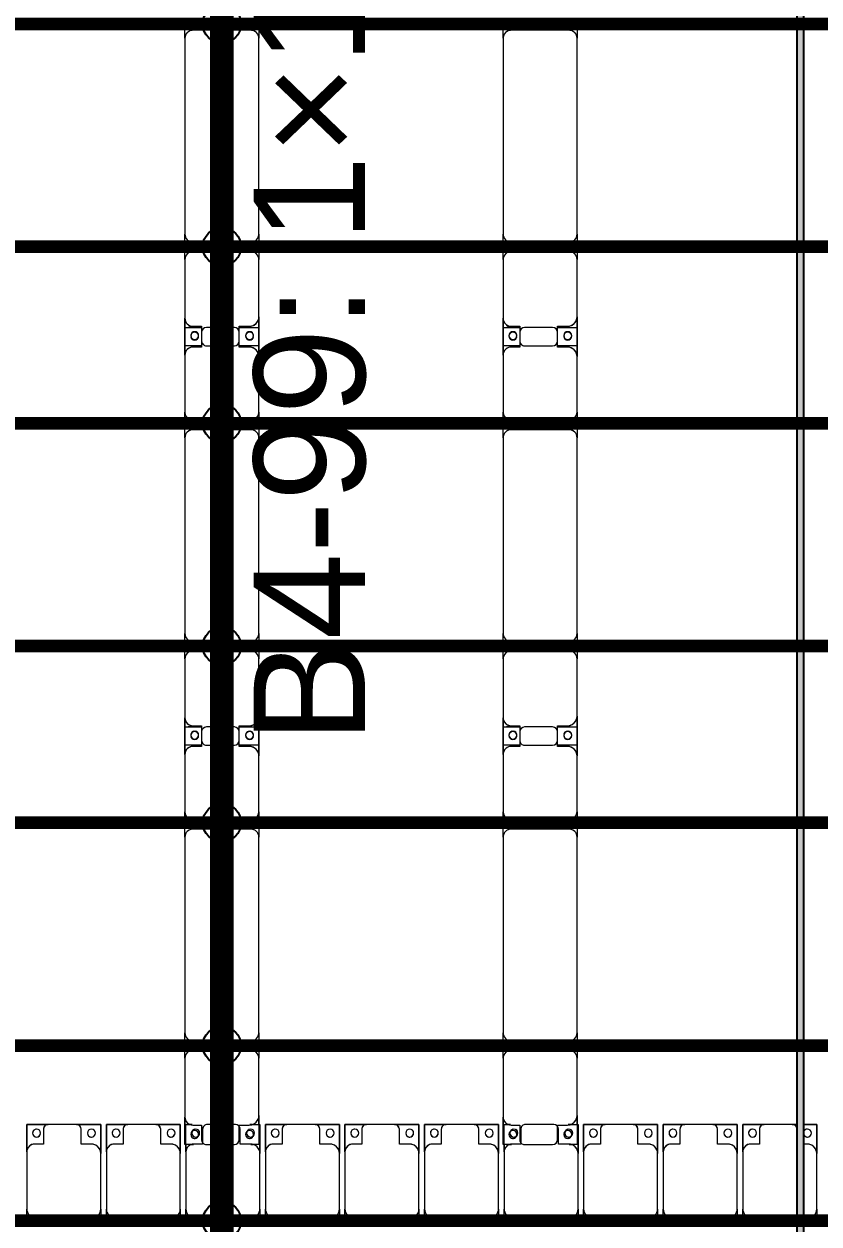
# Model space of a CAD drawing. Header units: millimetres. Extents: x -291190 to 146725, y 19759 to 185158.
# Drawn here: x 5577 to 10574, y 85792 to 93333 of the extents above; entities that cross this region are included whole.
import ezdxf

# ---------------------------------------------------------------- set-up
doc = ezdxf.new("R2010")
doc.units = ezdxf.units.MM
doc.layers.add('A-GENM', color=13, linetype='Continuous', lineweight=9)
doc.layers.add('S-BEAM', color=12, linetype='Continuous', lineweight=9)
doc.layers.add('GC-GHI CHU', color=2, linetype='Continuous')
doc.layers.add('GC-HOP 40x60 GIA CUONG', color=1, linetype='Continuous')
doc.styles.add('GC_VN', font='arial.ttf')

# ---------------------------------------------------------------- blocks, each defined once
blk = doc.blocks.new('Dai phao do pin - DẢI PHAO ĐỠ PIN-51784-KHUNG KẾT CẤU BÈ PIN 4')
at = {"layer": 'A-GENM', "color": 7}
for p, q in [((62059.9, 241.6), (62129.7, 241.6)), ((62059.9, 241.6), (62129.7, 241.6)), ((63360.3, 241.6), (62129.7, 241.6)), ((63360.3, 241.6), (63419.9, 241.6)), ((63360.3, 241.6), (63419.9, 241.6)), ((63459.9, 241.6), (63519.7, 241.6)), ((63459.9, 241.6), (63519.7, 241.6)), ((63879.7, 241.6), (63519.7, 241.6)), ((63879.7, 241.6), (64062.2, 241.6)), ((64062.2, 241.6), (63879.7, 241.6)), ((63947.8, 241.6), (64130.3, 241.6)), ((63947.8, 116.2), (63947.8, 241.6)), ((64130.3, 241.6), (63947.8, 241.6)), ((64062.2, 241.6), (64062.2, 116.2)), ((64480.3, 241.6), (64130.3, 241.6)), ((64480.3, 241.6), (64529.9, 241.6)), ((64480.3, 241.6), (64529.9, 241.6)), ((64569.9, 241.6), (64639.7, 241.6)), ((64569.9, 241.6), (64639.7, 241.6)), ((65870.3, 241.6), (64639.7, 241.6)), ((65870.3, 241.6), (65929.9, 241.6)), ((65870.3, 241.6), (65929.9, 241.6)), ((65969.9, 241.6), (66029.7, 241.6)), ((65969.9, 241.6), (66029.7, 241.6)), ((66389.7, 241.6), (66029.7, 241.6)), ((66389.7, 241.6), (66572.2, 241.6)), ((66572.2, 241.6), (66389.7, 241.6)), ((66457.8, 241.6), (66640.3, 241.6)), ((66457.8, 116.2), (66457.8, 241.6)), ((66640.3, 241.6), (66457.8, 241.6)), ((66572.2, 241.6), (66572.2, 116.2)), ((66990.3, 241.6), (66640.3, 241.6)), ((66990.3, 241.6), (67039.9, 241.6)), ((66990.3, 241.6), (67039.9, 241.6)), ((67079.9, 241.6), (67149.7, 241.6)), ((67079.9, 241.6), (67149.7, 241.6)), ((68380.3, 241.6), (67149.7, 241.6)), ((68380.3, 241.6), (68439.9, 241.6)), ((68380.3, 241.6), (68439.9, 241.6)), ((68479.9, 241.6), (68539.7, 241.6)), ((68479.9, 241.6), (68539.7, 241.6)), ((68899.7, 241.6), (68539.7, 241.6)), ((68899.7, 241.6), (69082.2, 241.6)), ((68956.8, 241.6), (68899.7, 241.6)), ((69082.2, 241.6), (69082.2, 191.1)), ((62079.7, 191.6), (62079.7, -173.4)), ((63410.3, -173.4), (63410.3, 191.6)), ((63469.7, 191.6), (63469.7, -173.4)), ((63939.7, 118.2), (63939.7, 181.6)), ((64070.3, 181.6), (64070.3, 118.2)), ((64589.7, 191.6), (64589.7, -173.4)), ((65920.3, -173.4), (65920.3, 191.6)), ((65979.7, 191.6), (65979.7, -173.4)), ((66449.7, 118.2), (66449.7, 181.6)), ((66580.3, 181.6), (66580.3, 118.2)), ((67099.7, 191.6), (67099.7, -173.4)), ((68430.3, -173.4), (68430.3, 191.6)), ((68489.7, 191.6), (68489.7, -173.4)), ((68959.7, 118.2), (68959.7, 181.6)), ((69082.2, 191.1), (69082.2, 206.3)), ((64032.2, 118.2), (63939.7, 118.2)), ((63947.8, 88.2), (63947.8, -88.2)), ((64070.3, 118.2), (63977.8, 118.2)), ((64062.2, -88.2), (64062.2, 88.2)), ((66542.2, 118.2), (66449.7, 118.2)), ((66457.8, 88.2), (66457.8, -88.2)), ((66580.3, 118.2), (66487.8, 118.2)), ((66572.2, -88.2), (66572.2, 88.2)), ((69052.2, 118.2), (68959.7, 118.2)), ((69082.2, -88.2), (69082.2, 88.2)), ((63939.7, -173.4), (63939.7, -118.2)), ((63939.7, -118.2), (64032.2, -118.2)), ((63947.8, -223.4), (63947.8, -116.2)), ((63977.8, -118.2), (64070.3, -118.2)), ((64062.2, -116.2), (64062.2, -223.4)), ((64070.3, -118.2), (64070.3, -173.4)), ((66449.7, -173.4), (66449.7, -118.2)), ((66449.7, -118.2), (66542.2, -118.2)), ((66457.8, -223.4), (66457.8, -116.2)), ((66487.8, -118.2), (66580.3, -118.2)), ((66572.2, -116.2), (66572.2, -223.4)), ((66580.3, -118.2), (66580.3, -173.4)), ((68959.7, -173.4), (68959.7, -118.2)), ((68959.7, -118.2), (69052.2, -118.2)), ((62129.7, -223.4), (62059.9, -223.4)), ((62129.7, -223.4), (62059.9, -223.4)), ((62129.7, -223.4), (63360.3, -223.4)), ((63419.9, -223.4), (63360.3, -223.4)), ((63419.9, -223.4), (63360.3, -223.4)), ((63519.7, -223.4), (63459.9, -223.4)), ((63519.7, -223.4), (63459.9, -223.4)), ((63519.7, -223.4), (63889.7, -223.4)), ((64062.2, -223.4), (63889.7, -223.4)), ((63889.7, -223.4), (64062.2, -223.4)), ((63947.8, -169.2), (63947.8, -202)), ((64120.3, -223.4), (63947.8, -223.4)), ((63947.8, -223.4), (64120.3, -223.4)), ((64120.3, -223.4), (64480.3, -223.4)), ((64529.9, -223.4), (64480.3, -223.4)), ((64529.9, -223.4), (64480.3, -223.4)), ((64639.7, -223.4), (64569.9, -223.4)), ((64639.7, -223.4), (64569.9, -223.4)), ((64639.7, -223.4), (65870.3, -223.4)), ((65929.9, -223.4), (65870.3, -223.4)), ((65929.9, -223.4), (65870.3, -223.4)), ((66029.7, -223.4), (65969.9, -223.4)), ((66029.7, -223.4), (65969.9, -223.4)), ((66029.7, -223.4), (66399.7, -223.4)), ((66572.2, -223.4), (66399.7, -223.4)), ((66399.7, -223.4), (66572.2, -223.4)), ((66457.8, -169.2), (66457.8, -202)), ((66630.3, -223.4), (66457.8, -223.4)), ((66457.8, -223.4), (66630.3, -223.4)), ((66630.3, -223.4), (66990.3, -223.4)), ((67039.9, -223.4), (66990.3, -223.4)), ((67039.9, -223.4), (66990.3, -223.4)), ((67149.7, -223.4), (67079.9, -223.4)), ((67149.7, -223.4), (67079.9, -223.4)), ((67149.7, -223.4), (68380.3, -223.4)), ((68439.9, -223.4), (68380.3, -223.4)), ((68439.9, -223.4), (68380.3, -223.4)), ((68539.7, -223.4), (68479.9, -223.4)), ((68539.7, -223.4), (68479.9, -223.4)), ((68539.7, -223.4), (68909.7, -223.4)), ((69082.2, -223.4), (68909.7, -223.4)), ((68909.7, -223.4), (69082.2, -223.4)), ((69082.2, -170.3), (69082.2, -223.4)), ((69082.2, -183.7), (69082.2, -170.3))]:
    blk.add_line(p, q, dxfattribs=at)
for centre, radius, start, end in [((62129.7, 191.6), 50, 90, 180), ((62129.7, 191.6), 50, 105, 120), ((63360.3, 191.6), 50, 360, 90), ((63360.3, 191.6), 50, 60, 90), ((63519.7, 191.6), 50, 90, 180), ((63519.7, 191.6), 50, 105, 180), ((63879.7, 181.6), 60, 360, 90), ((63879.7, 181.6), 60, 45, 60), ((63879.7, 181.6), 60, 360, 60), ((63879.7, 181.6), 60, 45, 60), ((64130.3, 181.6), 60, 90, 180), ((64130.3, 181.6), 60, 120, 180), ((64480.3, 191.6), 50, 15, 90), ((64480.3, 191.6), 50, 15, 75), ((64639.7, 191.6), 50, 90, 180), ((64639.7, 191.6), 50, 105, 120), ((65870.3, 191.6), 50, 360, 90), ((65870.3, 191.6), 50, 60, 90), ((66029.7, 191.6), 50, 90, 180), ((66029.7, 191.6), 50, 105, 180), ((66389.7, 181.6), 60, 360, 90), ((66389.7, 181.6), 60, 45, 60), ((66389.7, 181.6), 60, 360, 60), ((66389.7, 181.6), 60, 45, 60), ((66640.3, 181.6), 60, 90, 180), ((66640.3, 181.6), 60, 120, 180), ((66990.3, 191.6), 50, 15, 90), ((66990.3, 191.6), 50, 15, 75), ((67149.7, 191.6), 50, 90, 180), ((67149.7, 191.6), 50, 105, 120), ((68380.3, 191.6), 50, 360, 90), ((68380.3, 191.6), 50, 60, 90), ((68539.7, 191.6), 50, 90, 180), ((68539.7, 191.6), 50, 105, 180), ((68899.7, 181.6), 60, 360, 90), ((68899.7, 181.6), 60, 45, 60), ((68899.7, 181.6), 60, 360, 60), ((68899.7, 181.6), 60, 45, 60), ((62129.7, 191.6), 50, 150, 180), ((63360.3, 191.6), 50, 15, 30), ((63998.6, 183.2), 25, 0, 180), ((63998.6, 183.2), 25, 180, 360), ((63998.6, 183.2), 25, 360, 165), ((64001.4, 183.2), 25, 360, 180), ((64001.4, 183.2), 25, 90, 180), ((64001.4, 183.2), 25, 180, 0), ((64001.4, 183.2), 25, 180, 270), ((63998.6, 183.2), 25, 210, 255), ((63998.6, 183.2), 25, 270, 360), ((64001.4, 183.2), 25, 15, 75), ((64001.4, 183.2), 25, 285, 330), ((64639.7, 191.6), 50, 150, 180), ((65870.3, 191.6), 50, 15, 30), ((66508.6, 183.2), 25, 0, 180), ((66508.6, 183.2), 25, 180, 0), ((66508.6, 183.2), 25, 360, 165), ((66511.4, 183.2), 25, 0, 180), ((66511.4, 183.2), 25, 90, 180), ((66511.4, 183.2), 25, 180, 0), ((66511.4, 183.2), 25, 180, 270), ((66508.6, 183.2), 25, 210, 255), ((66508.6, 183.2), 25, 270, 360), ((66511.4, 183.2), 25, 15, 75), ((66511.4, 183.2), 25, 285, 330), ((67149.7, 191.6), 50, 150, 180), ((68380.3, 191.6), 50, 15, 30), ((69018.6, 183.2), 25, 0, 180), ((69018.6, 183.2), 25, 180, 0), ((69018.6, 183.2), 25, 180, 195), ((69018.6, 183.2), 25, 60, 165), ((69018.6, 183.2), 25, 210, 255), ((69018.6, 183.2), 25, 285, 315), ((69018.6, 183.2), 25, 360, 15), ((63977.8, 88.2), 30, 90, 180), ((64032.2, 88.2), 30, 360, 90), ((66487.8, 88.2), 30, 90, 180), ((66542.2, 88.2), 30, 360, 90), ((69052.2, 88.2), 30, 360, 90), ((63977.8, -88.2), 30, 180, 270), ((63998.6, -161.8), 25, 0, 180), ((63998.6, -161.8), 25, 105, 165), ((64001.4, -161.8), 25, 0, 180), ((64001.4, -161.8), 25, 105, 180), ((63998.6, -161.8), 25, 360, 75), ((64001.4, -161.8), 25, 15, 75), ((64032.2, -88.2), 30, 270, 360), ((66487.8, -88.2), 30, 180, 270), ((66508.6, -161.8), 25, 0, 180), ((66508.6, -161.8), 25, 105, 165), ((66511.4, -161.8), 25, 0, 180), ((66511.4, -161.8), 25, 105, 180), ((66508.6, -161.8), 25, 360, 75), ((66511.4, -161.8), 25, 15, 75), ((66542.2, -88.2), 30, 270, 360), ((69018.6, -161.8), 25, 0, 180), ((69018.6, -161.8), 25, 105, 165), ((69018.6, -161.8), 25, 45, 90), ((69052.2, -88.2), 30, 270, 360), ((69052.2, -88.2), 30, 285, 300), ((62129.7, -173.4), 50, 180, 270), ((62129.7, -173.4), 50, 180, 210), ((62129.7, -173.4), 50, 240, 270), ((63360.3, -173.4), 50, 270, 360), ((63360.3, -173.4), 50, 285, 300), ((63360.3, -173.4), 50, 330, 360), ((63519.7, -173.4), 50, 180, 270), ((63519.7, -173.4), 50, 180, 255), ((63889.7, -173.4), 50, 270, 360), ((63889.7, -173.4), 50, 285, 360), ((63889.7, -173.4), 50, 315, 0), ((63889.7, -173.4), 50, 315, 0), ((63998.6, -161.8), 25, 180, 360), ((63998.6, -161.8), 25, 195, 360), ((64001.4, -161.8), 25, 180, 0), ((64001.4, -161.8), 25, 180, 270), ((64001.4, -161.8), 25, 285, 345), ((64120.3, -173.4), 50, 180, 270), ((64120.3, -173.4), 50, 180, 255), ((64120.3, -173.4), 50, 210, 225), ((64120.3, -173.4), 50, 210, 225), ((64480.3, -173.4), 50, 270, 345), ((64480.3, -173.4), 50, 285, 345), ((64639.7, -173.4), 50, 180, 270), ((64639.7, -173.4), 50, 180, 210), ((64639.7, -173.4), 50, 240, 270), ((65870.3, -173.4), 50, 270, 360), ((65870.3, -173.4), 50, 285, 300), ((65870.3, -173.4), 50, 330, 360), ((66029.7, -173.4), 50, 180, 270), ((66029.7, -173.4), 50, 180, 255), ((66399.7, -173.4), 50, 270, 360), ((66399.7, -173.4), 50, 285, 360), ((66399.7, -173.4), 50, 315, 0), ((66399.7, -173.4), 50, 315, 0), ((66508.6, -161.8), 25, 180, 0), ((66508.6, -161.8), 25, 195, 360), ((66511.4, -161.8), 25, 180, 360), ((66511.4, -161.8), 25, 180, 270), ((66511.4, -161.8), 25, 285, 345), ((66630.3, -173.4), 50, 180, 270), ((66630.3, -173.4), 50, 180, 255), ((66630.3, -173.4), 50, 210, 225), ((66630.3, -173.4), 50, 210, 225), ((66990.3, -173.4), 50, 270, 345), ((66990.3, -173.4), 50, 285, 345), ((67149.7, -173.4), 50, 180, 270), ((67149.7, -173.4), 50, 180, 210), ((67149.7, -173.4), 50, 240, 270), ((68380.3, -173.4), 50, 270, 360), ((68380.3, -173.4), 50, 285, 300), ((68380.3, -173.4), 50, 330, 360), ((68539.7, -173.4), 50, 180, 270), ((68539.7, -173.4), 50, 180, 255), ((68909.7, -173.4), 50, 270, 360), ((68909.7, -173.4), 50, 285, 360), ((68909.7, -173.4), 50, 315, 330), ((68909.7, -173.4), 50, 315, 330), ((69018.6, -161.8), 25, 180, 0), ((69018.6, -161.8), 25, 180, 240), ((69018.6, -161.8), 25, 300, 315), ((69018.6, -161.8), 25, 360, 15), ((69018.6, -161.8), 25, 345, 360)]:
    blk.add_arc(centre, radius, start, end, dxfattribs=at)
blk = doc.blocks.new('Dầm C52 - Dầm C52-73881-KHUNG KẾT CẤU BÈ PIN 4')
at = {"layer": 'S-BEAM', "lineweight": 140}
blk.add_hatch(color=1, dxfattribs=at).paths.add_polyline_path([(-173700.3, 20), (-174539.9, 20), (-174539.9, -20), (174539.9, -20), (174539.9, 20), (-171883.4, 20)])
at = {"layer": 'S-BEAM', "color": 1, "lineweight": 140}
for p, q in [((-174539.9, 20), (174539.9, 20)), ((174539.9, -20), (-174539.9, -20))]:
    blk.add_line(p, q, dxfattribs=at)
blk = doc.blocks.new('Dầm C52 - Dầm C52-73882-KHUNG KẾT CẤU BÈ PIN 4')
at = {"layer": 'S-BEAM', "lineweight": 140}
blk.add_hatch(color=1, dxfattribs=at).paths.add_polyline_path([(-173700.3, 20), (-174539.9, 20), (-174539.9, -20), (174500.8, -20), (174500.8, 20), (-172791.8, 20)])
at = {"layer": 'S-BEAM', "color": 1, "lineweight": 140}
for p, q in [((-174539.9, 20), (174500.8, 20)), ((174500.8, -20), (-174539.9, -20))]:
    blk.add_line(p, q, dxfattribs=at)
blk = doc.blocks.new('Dầm C52 - Dầm C52-V25-KHUNG KẾT CẤU BÈ PIN 4')
at = {"layer": 'S-BEAM', "lineweight": 140}
blk.add_hatch(color=1, dxfattribs=at).paths.add_polyline_path([(-173700.3, 20), (-174539.9, 20), (-174539.9, -20), (174539.9, -20), (174539.9, 20), (-172791.8, 20)])
at = {"layer": 'S-BEAM', "color": 1, "lineweight": 140}
for p, q in [((-174539.9, 20), (174539.9, 20)), ((174539.9, -20), (-174539.9, -20))]:
    blk.add_line(p, q, dxfattribs=at)
blk = doc.blocks.new('Dải phao đi lại kèm đỡ invester - DẢI PHAO ĐI LẠI-65799-KHUNG KẾT CẤU BÈ PIN 4')
at = {"layer": 'A-GENM', "color": 7}
for p, q in [((54258.4, -779.7), (54258.4, -727.1)), ((54258.4, -779.7), (54258.4, -727.1)), ((54341.4, -729.7), (54308.4, -729.7)), ((54673.4, -729.7), (54381.4, -729.7)), ((54723.4, -727.1), (54723.4, -779.7)), ((54723.4, -727.1), (54723.4, -779.7)), ((54758.4, -779.7), (54758.4, -727.1)), ((54758.4, -779.7), (54758.4, -727.1)), ((55173.4, -729.7), (54808.4, -729.7)), ((55223.4, -727.1), (55223.4, -779.7)), ((55223.4, -727.1), (55223.4, -779.7)), ((55258.4, -779.7), (55258.4, -727.1)), ((55258.4, -779.7), (55258.4, -727.1)), ((55673.4, -729.7), (55308.4, -729.7)), ((55723.4, -727.1), (55723.4, -779.7)), ((55723.4, -727.1), (55723.4, -779.7)), ((55758.4, -779.7), (55758.4, -727.1)), ((55758.4, -779.7), (55758.4, -727.1)), ((56173.4, -729.7), (55808.4, -729.7)), ((56223.4, -727.1), (56223.4, -779.7)), ((56223.4, -727.1), (56223.4, -779.7)), ((56258.4, -779.7), (56258.4, -727.1)), ((56258.4, -779.7), (56258.4, -727.1)), ((56673.4, -729.7), (56308.4, -729.7)), ((56723.4, -727.1), (56723.4, -779.7)), ((56723.4, -727.1), (56723.4, -779.7)), ((56758.4, -779.7), (56758.4, -727.1)), ((56758.4, -779.7), (56758.4, -727.1)), ((57173.4, -729.7), (56808.4, -729.7)), ((57223.4, -727.1), (57223.4, -779.7)), ((57223.4, -727.1), (57223.4, -779.7)), ((57258.4, -779.7), (57258.4, -727.1)), ((57258.4, -779.7), (57258.4, -727.1)), ((57673.4, -729.7), (57308.4, -729.7)), ((57723.4, -727.1), (57723.4, -779.7)), ((57723.4, -727.1), (57723.4, -779.7)), ((57758.4, -779.7), (57758.4, -727.1)), ((57758.4, -779.7), (57758.4, -727.1)), ((58173.4, -729.7), (57808.4, -729.7)), ((58223.4, -727.1), (58223.4, -779.7)), ((58223.4, -727.1), (58223.4, -779.7)), ((58258.4, -779.7), (58258.4, -727.1)), ((58258.4, -779.7), (58258.4, -727.1)), ((58673.4, -729.7), (58308.4, -729.7)), ((58723.4, -727.1), (58723.4, -779.7)), ((58723.4, -727.1), (58723.4, -779.7)), ((58758.4, -779.7), (58758.4, -727.1)), ((58758.4, -779.7), (58758.4, -727.1)), ((59173.4, -729.7), (58808.4, -729.7)), ((59223.4, -727.1), (59223.4, -779.7)), ((59223.4, -727.1), (59223.4, -779.7)), ((54258.4, -779.7), (54258.4, -1129.7)), ((54723.4, -1139.7), (54723.4, -779.7)), ((54758.4, -779.7), (54758.4, -1129.7)), ((55223.4, -1139.7), (55223.4, -779.7)), ((55258.4, -779.7), (55258.4, -1129.7)), ((55723.4, -1139.7), (55723.4, -779.7)), ((55758.4, -779.7), (55758.4, -1129.7)), ((56223.4, -1139.7), (56223.4, -779.7)), ((56258.4, -779.7), (56258.4, -1129.7)), ((56723.4, -1139.7), (56723.4, -779.7)), ((56758.4, -779.7), (56758.4, -1129.7)), ((57223.4, -1139.7), (57223.4, -779.7)), ((57258.4, -779.7), (57258.4, -1129.7)), ((57723.4, -1139.7), (57723.4, -779.7)), ((57758.4, -779.7), (57758.4, -1129.7)), ((58223.4, -1139.7), (58223.4, -779.7)), ((58258.4, -779.7), (58258.4, -1129.7)), ((58723.4, -1139.7), (58723.4, -779.7)), ((58758.4, -779.7), (58758.4, -1129.7)), ((59223.4, -1139.7), (59223.4, -779.7)), ((54258.4, -1312.2), (54258.4, -1129.7)), ((54258.4, -1129.7), (54258.4, -1312.2)), ((54758.4, -1312.2), (54758.4, -1129.7)), ((54758.4, -1129.7), (54758.4, -1312.2)), ((55258.4, -1312.2), (55258.4, -1129.7)), ((55258.4, -1129.7), (55258.4, -1312.2)), ((55758.4, -1312.2), (55758.4, -1129.7)), ((55758.4, -1129.7), (55758.4, -1312.2)), ((56258.4, -1312.2), (56258.4, -1129.7)), ((56258.4, -1129.7), (56258.4, -1312.2)), ((56758.4, -1312.2), (56758.4, -1129.7)), ((56758.4, -1129.7), (56758.4, -1312.2)), ((57258.4, -1312.2), (57258.4, -1129.7)), ((57258.4, -1129.7), (57258.4, -1312.2)), ((57758.4, -1312.2), (57758.4, -1129.7)), ((57758.4, -1129.7), (57758.4, -1312.2)), ((58258.4, -1312.2), (58258.4, -1129.7)), ((58258.4, -1129.7), (58258.4, -1312.2)), ((58758.4, -1312.2), (58758.4, -1129.7)), ((58758.4, -1129.7), (58758.4, -1312.2)), ((54318.4, -1189.7), (54341.4, -1189.7)), ((54381.8, -1189.7), (54381.8, -1282.2)), ((54618.2, -1282.2), (54618.2, -1189.7)), ((54618.2, -1189.7), (54673.4, -1189.7)), ((54723.4, -1139.7), (54723.4, -1312.2)), ((54723.4, -1312.2), (54723.4, -1139.7)), ((54818.4, -1189.7), (54881.8, -1189.7)), ((54881.8, -1189.7), (54881.8, -1282.2)), ((55118.2, -1282.2), (55118.2, -1189.7)), ((55118.2, -1189.7), (55173.4, -1189.7)), ((55223.4, -1139.7), (55223.4, -1312.2)), ((55223.4, -1312.2), (55223.4, -1139.7)), ((55318.4, -1189.7), (55381.8, -1189.7)), ((55381.8, -1189.7), (55381.8, -1282.2)), ((55618.2, -1282.2), (55618.2, -1189.7)), ((55618.2, -1189.7), (55673.4, -1189.7)), ((55723.4, -1139.7), (55723.4, -1312.2)), ((55723.4, -1312.2), (55723.4, -1139.7)), ((55818.4, -1189.7), (55881.8, -1189.7)), ((55881.8, -1189.7), (55881.8, -1282.2)), ((56118.2, -1282.2), (56118.2, -1189.7)), ((56118.2, -1189.7), (56173.4, -1189.7)), ((56223.4, -1139.7), (56223.4, -1312.2)), ((56223.4, -1187.3), (56223.4, -1139.7)), ((56318.4, -1189.7), (56381.8, -1189.7)), ((56381.8, -1189.7), (56381.8, -1282.2)), ((56618.2, -1282.2), (56618.2, -1189.7)), ((56618.2, -1189.7), (56673.4, -1189.7)), ((56723.4, -1139.7), (56723.4, -1312.2)), ((56723.4, -1312.2), (56723.4, -1139.7)), ((56818.4, -1189.7), (56881.8, -1189.7)), ((56881.8, -1189.7), (56881.8, -1282.2)), ((57118.2, -1282.2), (57118.2, -1189.7)), ((57118.2, -1189.7), (57173.4, -1189.7)), ((57223.4, -1139.7), (57223.4, -1312.2)), ((57223.4, -1312.2), (57223.4, -1139.7)), ((57318.4, -1189.7), (57381.8, -1189.7)), ((57381.8, -1189.7), (57381.8, -1282.2)), ((57618.2, -1282.2), (57618.2, -1189.7)), ((57618.2, -1189.7), (57673.4, -1189.7)), ((57723.4, -1139.7), (57723.4, -1312.2)), ((57723.4, -1312.2), (57723.4, -1139.7)), ((57818.4, -1189.7), (57881.8, -1189.7)), ((57881.8, -1189.7), (57881.8, -1282.2)), ((58118.2, -1282.2), (58118.2, -1189.7)), ((58118.2, -1189.7), (58173.4, -1189.7)), ((58223.4, -1139.7), (58223.4, -1312.2)), ((58223.4, -1187.3), (58223.4, -1139.7)), ((58318.4, -1189.7), (58381.8, -1189.7)), ((58381.8, -1189.7), (58381.8, -1282.2)), ((58618.2, -1282.2), (58618.2, -1189.7)), ((58618.2, -1189.7), (58673.4, -1189.7)), ((58723.4, -1139.7), (58723.4, -1312.2)), ((58723.4, -1312.2), (58723.4, -1139.7)), ((58818.4, -1189.7), (58881.8, -1189.7)), ((58881.8, -1189.7), (58881.8, -1282.2)), ((59118.2, -1282.2), (59118.2, -1189.7)), ((59118.2, -1189.7), (59173.4, -1189.7)), ((59223.4, -1139.7), (59223.4, -1312.2)), ((59223.4, -1312.2), (59223.4, -1139.7)), ((54341.4, -1312.2), (54258.4, -1312.2)), ((54258.4, -1312.2), (54341.4, -1312.2)), ((54411.8, -1312.2), (54381.4, -1312.2)), ((54381.4, -1312.2), (54411.8, -1312.2)), ((54411.8, -1312.2), (54588.2, -1312.2)), ((54723.4, -1312.2), (54588.2, -1312.2)), ((54588.2, -1312.2), (54723.4, -1312.2)), ((54911.8, -1312.2), (54758.4, -1312.2)), ((54758.4, -1312.2), (54911.8, -1312.2)), ((54911.8, -1312.2), (55088.2, -1312.2)), ((55223.4, -1312.2), (55088.2, -1312.2)), ((55088.2, -1312.2), (55223.4, -1312.2)), ((55411.8, -1312.2), (55258.4, -1312.2)), ((55258.4, -1312.2), (55411.8, -1312.2)), ((55411.8, -1312.2), (55588.2, -1312.2)), ((55723.4, -1312.2), (55588.2, -1312.2)), ((55588.2, -1312.2), (55723.4, -1312.2)), ((55821.5, -1312.2), (55758.4, -1312.2)), ((55806.3, -1312.2), (55821.5, -1312.2)), ((55911.8, -1312.2), (56088.2, -1312.2)), ((56223.4, -1312.2), (56183, -1312.2)), ((56183, -1312.2), (56211.7, -1312.2)), ((56411.8, -1312.2), (56258.4, -1312.2)), ((56258.4, -1312.2), (56411.8, -1312.2)), ((56411.8, -1312.2), (56588.2, -1312.2)), ((56723.4, -1312.2), (56588.2, -1312.2)), ((56588.2, -1312.2), (56723.4, -1312.2)), ((56911.8, -1312.2), (56758.4, -1312.2)), ((56758.4, -1312.2), (56911.8, -1312.2)), ((56911.8, -1312.2), (57088.2, -1312.2)), ((57223.4, -1312.2), (57088.2, -1312.2)), ((57088.2, -1312.2), (57223.4, -1312.2)), ((57411.8, -1312.2), (57258.4, -1312.2)), ((57258.4, -1312.2), (57411.8, -1312.2)), ((57411.8, -1312.2), (57588.2, -1312.2)), ((57723.4, -1312.2), (57588.2, -1312.2)), ((57588.2, -1312.2), (57723.4, -1312.2)), ((57821.5, -1312.2), (57758.4, -1312.2)), ((57806.3, -1312.2), (57821.5, -1312.2)), ((57911.8, -1312.2), (58088.2, -1312.2)), ((58223.4, -1312.2), (58183, -1312.2)), ((58183, -1312.2), (58211.7, -1312.2)), ((58411.8, -1312.2), (58258.4, -1312.2)), ((58258.4, -1312.2), (58411.8, -1312.2)), ((58411.8, -1312.2), (58588.2, -1312.2)), ((58723.4, -1312.2), (58588.2, -1312.2)), ((58588.2, -1312.2), (58723.4, -1312.2)), ((58911.8, -1312.2), (58758.4, -1312.2)), ((58758.4, -1312.2), (58911.8, -1312.2)), ((58911.8, -1312.2), (59088.2, -1312.2)), ((59223.4, -1312.2), (59088.2, -1312.2)), ((59088.2, -1312.2), (59223.4, -1312.2))]:
    blk.add_line(p, q, dxfattribs=at)
for centre, radius, start, end in [((54308.4, -779.7), 50, 90, 180), ((54308.4, -779.7), 50, 90, 165), ((54673.4, -779.7), 50, 360, 90), ((54673.4, -779.7), 50, 15, 90), ((54808.4, -779.7), 50, 90, 180), ((54808.4, -779.7), 50, 90, 165), ((55173.4, -779.7), 50, 360, 90), ((55173.4, -779.7), 50, 15, 90), ((55308.4, -779.7), 50, 90, 180), ((55308.4, -779.7), 50, 90, 165), ((55673.4, -779.7), 50, 360, 90), ((55673.4, -779.7), 50, 15, 90), ((55808.4, -779.7), 50, 90, 180), ((55808.4, -779.7), 50, 90, 165), ((56173.4, -779.7), 50, 360, 90), ((56173.4, -779.7), 50, 15, 90), ((56308.4, -779.7), 50, 90, 180), ((56308.4, -779.7), 50, 90, 165), ((56673.4, -779.7), 50, 360, 90), ((56673.4, -779.7), 50, 15, 90), ((56808.4, -779.7), 50, 90, 180), ((56808.4, -779.7), 50, 90, 165), ((57173.4, -779.7), 50, 360, 90), ((57173.4, -779.7), 50, 15, 90), ((57308.4, -779.7), 50, 90, 180), ((57308.4, -779.7), 50, 90, 165), ((57673.4, -779.7), 50, 360, 90), ((57673.4, -779.7), 50, 15, 90), ((57808.4, -779.7), 50, 90, 180), ((57808.4, -779.7), 50, 90, 165), ((58173.4, -779.7), 50, 360, 90), ((58173.4, -779.7), 50, 15, 90), ((58308.4, -779.7), 50, 90, 180), ((58308.4, -779.7), 50, 90, 165), ((58673.4, -779.7), 50, 360, 90), ((58673.4, -779.7), 50, 15, 90), ((58808.4, -779.7), 50, 90, 180), ((58808.4, -779.7), 50, 90, 165), ((59173.4, -779.7), 50, 360, 90), ((59173.4, -779.7), 50, 15, 90), ((54318.4, -1129.7), 60, 180, 270), ((54818.4, -1129.7), 60, 180, 270), ((55318.4, -1129.7), 60, 180, 270), ((55818.4, -1129.7), 60, 180, 270), ((56318.4, -1129.7), 60, 180, 270), ((56818.4, -1129.7), 60, 180, 270), ((57318.4, -1129.7), 60, 180, 270), ((57818.4, -1129.7), 60, 180, 270), ((58318.4, -1129.7), 60, 180, 270), ((58818.4, -1129.7), 60, 180, 270), ((54318.4, -1129.7), 60, 210, 270), ((54673.4, -1139.7), 50, 270, 360), ((54673.4, -1139.7), 50, 270, 345), ((54673.4, -1139.7), 50, 300, 315), ((54673.4, -1139.7), 50, 300, 315), ((54818.4, -1129.7), 60, 210, 270), ((55173.4, -1139.7), 50, 270, 360), ((55173.4, -1139.7), 50, 270, 345), ((55173.4, -1139.7), 50, 300, 315), ((55173.4, -1139.7), 50, 300, 315), ((55318.4, -1129.7), 60, 210, 270), ((55673.4, -1139.7), 50, 270, 360), ((55673.4, -1139.7), 50, 270, 345), ((55673.4, -1139.7), 50, 300, 315), ((55673.4, -1139.7), 50, 300, 315), ((55818.4, -1129.7), 60, 210, 270), ((56173.4, -1139.7), 50, 270, 360), ((56173.4, -1139.7), 50, 270, 345), ((56173.4, -1139.7), 50, 300, 315), ((56173.4, -1139.7), 50, 300, 315), ((56318.4, -1129.7), 60, 210, 270), ((56673.4, -1139.7), 50, 270, 360), ((56673.4, -1139.7), 50, 270, 345), ((56673.4, -1139.7), 50, 300, 315), ((56673.4, -1139.7), 50, 300, 315), ((56818.4, -1129.7), 60, 210, 270), ((57173.4, -1139.7), 50, 270, 360), ((57173.4, -1139.7), 50, 270, 345), ((57173.4, -1139.7), 50, 300, 315), ((57173.4, -1139.7), 50, 300, 315), ((57318.4, -1129.7), 60, 210, 270), ((57673.4, -1139.7), 50, 270, 360), ((57673.4, -1139.7), 50, 270, 345), ((57673.4, -1139.7), 50, 300, 315), ((57673.4, -1139.7), 50, 300, 315), ((57818.4, -1129.7), 60, 210, 270), ((58173.4, -1139.7), 50, 270, 360), ((58173.4, -1139.7), 50, 270, 345), ((58173.4, -1139.7), 50, 300, 315), ((58173.4, -1139.7), 50, 300, 315), ((58318.4, -1129.7), 60, 210, 270), ((58673.4, -1139.7), 50, 270, 360), ((58673.4, -1139.7), 50, 270, 345), ((58673.4, -1139.7), 50, 300, 315), ((58673.4, -1139.7), 50, 300, 315), ((58818.4, -1129.7), 60, 210, 270), ((59173.4, -1139.7), 50, 270, 360), ((59173.4, -1139.7), 50, 270, 345), ((59173.4, -1139.7), 50, 300, 315), ((59173.4, -1139.7), 50, 300, 315), ((54316.8, -1258.6), 25, 90, 270), ((54316.8, -1258.6), 25, 180, 270), ((54316.8, -1258.6), 25, 90, 165), ((54316.8, -1258.6), 25, 15, 90), ((54316.8, -1258.6), 25, 75, 90), ((54316.8, -1258.6), 25, 270, 345), ((54316.8, -1258.6), 25, 270, 345), ((54316.8, -1258.6), 25, 15, 60), ((54661.8, -1258.6), 25, 90, 270), ((54661.8, -1258.6), 25, 180, 270), ((54661.8, -1258.6), 25, 90, 165), ((54661.8, -1258.6), 25, 270, 90), ((54661.8, -1258.6), 25, 15, 90), ((54661.8, -1258.6), 25, 270, 0), ((54816.8, -1258.6), 25, 90, 270), ((54816.8, -1258.6), 25, 180, 270), ((54816.8, -1258.6), 25, 90, 165), ((54816.8, -1258.6), 25, 270, 90), ((54816.8, -1258.6), 25, 75, 90), ((54816.8, -1258.6), 25, 270, 360), ((54816.8, -1258.6), 25, 15, 60), ((55161.8, -1258.6), 25, 90, 270), ((55161.8, -1258.6), 25, 180, 270), ((55161.8, -1258.6), 25, 90, 165), ((55161.8, -1258.6), 25, 270, 90), ((55161.8, -1258.6), 25, 15, 90), ((55161.8, -1258.6), 25, 270, 0), ((55316.8, -1258.6), 25, 90, 270), ((55316.8, -1258.6), 25, 180, 270), ((55316.8, -1258.6), 25, 90, 165), ((55316.8, -1258.6), 25, 270, 90), ((55316.8, -1258.6), 25, 75, 90), ((55316.8, -1258.6), 25, 270, 360), ((55316.8, -1258.6), 25, 15, 60), ((55661.8, -1258.6), 25, 90, 270), ((55661.8, -1258.6), 25, 180, 270), ((55661.8, -1258.6), 25, 105, 165), ((55661.8, -1258.6), 25, 90, 97.68947), ((55661.8, -1258.6), 25, 270, 90), ((55661.8, -1258.6), 25, 15, 90), ((55661.8, -1258.6), 25, 270, 0), ((55816.8, -1258.6), 25, 90, 270), ((55816.8, -1258.6), 25, 90, 150), ((55816.8, -1258.6), 25, 225, 240), ((55816.8, -1258.6), 25, 270, 90), ((55816.8, -1258.6), 25, 75, 90), ((55816.8, -1258.6), 25, 285, 300), ((55816.8, -1258.6), 25, 15, 60), ((55816.8, -1258.6), 25, 330, 360), ((56161.8, -1258.6), 25, 90, 270), ((56161.8, -1258.6), 25, 90, 150), ((56161.8, -1258.6), 25, 210, 240), ((56161.8, -1258.6), 25, 270, 90), ((56161.8, -1258.6), 25, 15, 90), ((56161.8, -1258.6), 25, 285, 0), ((56316.8, -1258.6), 25, 90, 270), ((56316.8, -1258.6), 25, 180, 270), ((56316.8, -1258.6), 25, 90, 165), ((56316.8, -1258.6), 25, 270, 90), ((56316.8, -1258.6), 25, 75, 90), ((56316.8, -1258.6), 25, 270, 360), ((56316.8, -1258.6), 25, 15, 60), ((56661.8, -1258.6), 25, 90, 270), ((56661.8, -1258.6), 25, 180, 270), ((56661.8, -1258.6), 25, 90, 165), ((56661.8, -1258.6), 25, 270, 90), ((56661.8, -1258.6), 25, 15, 90), ((56661.8, -1258.6), 25, 270, 0), ((56816.8, -1258.6), 25, 90, 270), ((56816.8, -1258.6), 25, 180, 270), ((56816.8, -1258.6), 25, 90, 165), ((56816.8, -1258.6), 25, 270, 90), ((56816.8, -1258.6), 25, 75, 90), ((56816.8, -1258.6), 25, 270, 360), ((56816.8, -1258.6), 25, 15, 60), ((57161.8, -1258.6), 25, 90, 270), ((57161.8, -1258.6), 25, 180, 270), ((57161.8, -1258.6), 25, 90, 165), ((57161.8, -1258.6), 25, 270, 90), ((57161.8, -1258.6), 25, 15, 90), ((57161.8, -1258.6), 25, 270, 0), ((57316.8, -1258.6), 25, 90, 270), ((57316.8, -1258.6), 25, 180, 270), ((57316.8, -1258.6), 25, 90, 165), ((57316.8, -1258.6), 25, 270, 90), ((57316.8, -1258.6), 25, 75, 90), ((57316.8, -1258.6), 25, 270, 360), ((57316.8, -1258.6), 25, 15, 60), ((57661.8, -1258.6), 25, 90, 270), ((57661.8, -1258.6), 25, 180, 270), ((57661.8, -1258.6), 25, 90, 165), ((57661.8, -1258.6), 25, 270, 90), ((57661.8, -1258.6), 25, 15, 90), ((57661.8, -1258.6), 25, 270, 0), ((57816.8, -1258.6), 25, 90, 270), ((57816.8, -1258.6), 25, 90, 150), ((57816.8, -1258.6), 25, 225, 240), ((57816.8, -1258.6), 25, 270, 90), ((57816.8, -1258.6), 25, 75, 90), ((57816.8, -1258.6), 25, 285, 300), ((57816.8, -1258.6), 25, 15, 60), ((57816.8, -1258.6), 25, 330, 360), ((58161.8, -1258.6), 25, 90, 270), ((58161.8, -1258.6), 25, 90, 150), ((58161.8, -1258.6), 25, 210, 240), ((58161.8, -1258.6), 25, 270, 90), ((58161.8, -1258.6), 25, 15, 90), ((58161.8, -1258.6), 25, 285, 0), ((58316.8, -1258.6), 25, 90, 270), ((58316.8, -1258.6), 25, 180, 270), ((58316.8, -1258.6), 25, 90, 165), ((58316.8, -1258.6), 25, 270, 90), ((58316.8, -1258.6), 25, 75, 90), ((58316.8, -1258.6), 25, 270, 360), ((58316.8, -1258.6), 25, 15, 60), ((58661.8, -1258.6), 25, 90, 270), ((58661.8, -1258.6), 25, 180, 270), ((58661.8, -1258.6), 25, 90, 165), ((58661.8, -1258.6), 25, 270, 90), ((58661.8, -1258.6), 25, 15, 90), ((58661.8, -1258.6), 25, 270, 0), ((58816.8, -1258.6), 25, 90, 270), ((58816.8, -1258.6), 25, 180, 270), ((58816.8, -1258.6), 25, 90, 165), ((58816.8, -1258.6), 25, 270, 90), ((58816.8, -1258.6), 25, 75, 90), ((58816.8, -1258.6), 25, 270, 360), ((58816.8, -1258.6), 25, 15, 60), ((59161.8, -1258.6), 25, 90, 270), ((59161.8, -1258.6), 25, 180, 270), ((59161.8, -1258.6), 25, 90, 165), ((59161.8, -1258.6), 25, 270, 90), ((59161.8, -1258.6), 25, 15, 90), ((59161.8, -1258.6), 25, 270, 0), ((54411.8, -1282.2), 30, 180, 270), ((54411.8, -1282.2), 30, 195, 225), ((54411.8, -1282.2), 30, 195, 255), ((54411.8, -1282.2), 30, 195, 225), ((54411.8, -1282.2), 30, 240, 255), ((54411.8, -1282.2), 30, 240, 255), ((54588.2, -1282.2), 30, 270, 0), ((54588.2, -1282.2), 30, 285, 345), ((54588.2, -1282.2), 30, 285, 300), ((54588.2, -1282.2), 30, 285, 300), ((54588.2, -1282.2), 30, 330, 345), ((54588.2, -1282.2), 30, 330, 345), ((54911.8, -1282.2), 30, 180, 270), ((54911.8, -1282.2), 30, 195, 225), ((54911.8, -1282.2), 30, 195, 255), ((54911.8, -1282.2), 30, 195, 225), ((54911.8, -1282.2), 30, 240, 255), ((54911.8, -1282.2), 30, 240, 255), ((55088.2, -1282.2), 30, 270, 0), ((55088.2, -1282.2), 30, 285, 345), ((55088.2, -1282.2), 30, 285, 300), ((55088.2, -1282.2), 30, 285, 300), ((55088.2, -1282.2), 30, 330, 345), ((55088.2, -1282.2), 30, 330, 345), ((55411.8, -1282.2), 30, 180, 270), ((55411.8, -1282.2), 30, 195, 225), ((55411.8, -1282.2), 30, 195, 255), ((55411.8, -1282.2), 30, 195, 225), ((55411.8, -1282.2), 30, 240, 255), ((55411.8, -1282.2), 30, 240, 255), ((55588.2, -1282.2), 30, 270, 0), ((55588.2, -1282.2), 30, 285, 345), ((55588.2, -1282.2), 30, 285, 300), ((55588.2, -1282.2), 30, 285, 300), ((55588.2, -1282.2), 30, 330, 345), ((55588.2, -1282.2), 30, 330, 345), ((55911.8, -1282.2), 30, 180, 270), ((55911.8, -1282.2), 30, 195, 210), ((56088.2, -1282.2), 30, 270, 0), ((56411.8, -1282.2), 30, 180, 270), ((56411.8, -1282.2), 30, 195, 225), ((56411.8, -1282.2), 30, 195, 255), ((56411.8, -1282.2), 30, 195, 225), ((56411.8, -1282.2), 30, 240, 255), ((56411.8, -1282.2), 30, 240, 255), ((56588.2, -1282.2), 30, 270, 0), ((56588.2, -1282.2), 30, 285, 345), ((56588.2, -1282.2), 30, 285, 300), ((56588.2, -1282.2), 30, 285, 300), ((56588.2, -1282.2), 30, 330, 345), ((56588.2, -1282.2), 30, 330, 345), ((56911.8, -1282.2), 30, 180, 270), ((56911.8, -1282.2), 30, 195, 225), ((56911.8, -1282.2), 30, 195, 255), ((56911.8, -1282.2), 30, 195, 225), ((56911.8, -1282.2), 30, 240, 255), ((56911.8, -1282.2), 30, 240, 255), ((57088.2, -1282.2), 30, 270, 0), ((57088.2, -1282.2), 30, 285, 345), ((57088.2, -1282.2), 30, 285, 300), ((57088.2, -1282.2), 30, 285, 300), ((57088.2, -1282.2), 30, 330, 345), ((57088.2, -1282.2), 30, 330, 345), ((57411.8, -1282.2), 30, 180, 270), ((57411.8, -1282.2), 30, 195, 225), ((57411.8, -1282.2), 30, 195, 255), ((57411.8, -1282.2), 30, 195, 225), ((57411.8, -1282.2), 30, 240, 255), ((57411.8, -1282.2), 30, 240, 255), ((57588.2, -1282.2), 30, 270, 0), ((57588.2, -1282.2), 30, 285, 345), ((57588.2, -1282.2), 30, 285, 300), ((57588.2, -1282.2), 30, 285, 300), ((57588.2, -1282.2), 30, 330, 345), ((57588.2, -1282.2), 30, 330, 345), ((57911.8, -1282.2), 30, 180, 270), ((57911.8, -1282.2), 30, 195, 210), ((58088.2, -1282.2), 30, 270, 0), ((58411.8, -1282.2), 30, 180, 270), ((58411.8, -1282.2), 30, 195, 225), ((58411.8, -1282.2), 30, 195, 255), ((58411.8, -1282.2), 30, 195, 225), ((58411.8, -1282.2), 30, 240, 255), ((58411.8, -1282.2), 30, 240, 255), ((58588.2, -1282.2), 30, 270, 0), ((58588.2, -1282.2), 30, 285, 345), ((58588.2, -1282.2), 30, 285, 300), ((58588.2, -1282.2), 30, 285, 300), ((58588.2, -1282.2), 30, 330, 345), ((58588.2, -1282.2), 30, 330, 345), ((58911.8, -1282.2), 30, 180, 270), ((58911.8, -1282.2), 30, 195, 225), ((58911.8, -1282.2), 30, 195, 255), ((58911.8, -1282.2), 30, 195, 225), ((58911.8, -1282.2), 30, 240, 255), ((58911.8, -1282.2), 30, 240, 255), ((59088.2, -1282.2), 30, 270, 0), ((59088.2, -1282.2), 30, 285, 345), ((59088.2, -1282.2), 30, 285, 300), ((59088.2, -1282.2), 30, 285, 300), ((59088.2, -1282.2), 30, 330, 345), ((59088.2, -1282.2), 30, 330, 345)]:
    blk.add_arc(centre, radius, start, end, dxfattribs=at)
blk = doc.blocks.new('Dầm C52 - Dầm C52-V27-KHUNG KẾT CẤU BÈ PIN 4')
at = {"layer": 'S-BEAM', "lineweight": 140}
blk.add_hatch(color=1, dxfattribs=at).paths.add_polyline_path([(-173700.3, 20), (-174539.9, 20), (-174539.9, -20), (174539.9, -20), (174539.9, 20), (131423.3, 20), (131423.3, 1.3), (129823.3, 1.3), (129823.3, 20), (-172791.8, 20)])
at = {"layer": 'S-BEAM', "color": 1, "lineweight": 140}
for p, q in [((-174539.9, 20), (129823.3, 20)), ((174539.9, -20), (-174539.9, -20))]:
    blk.add_line(p, q, dxfattribs=at)
blk = doc.blocks.new('Dầm C52 - Hộp 40x60-62905-KHUNG KẾT CẤU BÈ PIN 4')
at = {"layer": 'S-BEAM', "lineweight": 25}
blk.add_hatch(color=4, dxfattribs=at).paths.add_polyline_path([(-37712.2, -20), (37712.2, -20), (37712.2, 20), (-37712.2, 20)])
at = {"layer": 'S-BEAM', "color": 4, "lineweight": 25}
for p, q in [((-37712.2, 20), (37712.2, 20)), ((37712.2, -20), (-37712.2, -20))]:
    blk.add_line(p, q, dxfattribs=at)

msp = doc.modelspace()

# ---------------------------------------------------------------- linework, layer by layer
at = {"layer": 'GC-HOP 40x60 GIA CUONG', "const_width": 150}
msp.add_lwpolyline([(6820.3, 84311.7), (6820.3, 99311.7)], dxfattribs=at)
at = {"layer": 'GC-HOP 40x60 GIA CUONG'}
for centre in [(6820.3, 93333.3), (6820.3, 91933.3), (6820.3, 90823.3), (6820.3, 89423.3), (6820.3, 88313.3), (6820.3, 86913.3), (6820.3, 85811.7)]:
    msp.add_circle(centre, 120, dxfattribs=at)

# ---------------------------------------------------------------- block references
at = {"layer": 'A-GENM', "color": 7}
for name, p, rotation in [('Dai phao do pin - DẢI PHAO ĐỠ PIN-51784-KHUNG KẾT CẤU BÈ PIN 4', (6811.3, 155373.2), 269.9999999999996), ('Dai phao do pin - DẢI PHAO ĐỠ PIN-51784-KHUNG KẾT CẤU BÈ PIN 4', (8811.3, 155373.2), 269.9999999999996), ('Dải phao đi lại kèm đỡ invester - DẢI PHAO ĐI LẠI-65799-KHUNG KẾT CẤU BÈ PIN 4', (64817.6, 85104.6), 180)]:
    msp.add_blockref(name, p, dxfattribs=dict(at, rotation=rotation))
at = {"layer": 'S-BEAM', "color": 4, "lineweight": 25, "rotation": 89.99999999999977}
msp.add_blockref('Dầm C52 - Hộp 40x60-62905-KHUNG KẾT CẤU BÈ PIN 4', (10456.2, 121504.6), dxfattribs=at)
at = {"layer": 'S-BEAM', "color": 1, "lineweight": 140, "rotation": 180}
for name, p in [('Dầm C52 - Dầm C52-73882-KHUNG KẾT CẤU BÈ PIN 4', (-109123.8, 93333.3)), ('Dầm C52 - Dầm C52-V25-KHUNG KẾT CẤU BÈ PIN 4', (-109123.8, 91933.3)), ('Dầm C52 - Dầm C52-73882-KHUNG KẾT CẤU BÈ PIN 4', (-109123.8, 90823.3)), ('Dầm C52 - Dầm C52-V25-KHUNG KẾT CẤU BÈ PIN 4', (-109123.8, 89423.3)), ('Dầm C52 - Dầm C52-73882-KHUNG KẾT CẤU BÈ PIN 4', (-109123.8, 88313.3)), ('Dầm C52 - Dầm C52-73881-KHUNG KẾT CẤU BÈ PIN 4', (-109123.8, 86913.3)), ('Dầm C52 - Dầm C52-V27-KHUNG KẾT CẤU BÈ PIN 4', (-109123.8, 85811.7))]:
    msp.add_blockref(name, p, dxfattribs=at)

# ---------------------------------------------------------------- texts
at = {"layer": 'GC-GHI CHU', "style": 'GC_VN'}
msp.add_text('B4-99: 1×15,0 m', height=700, rotation=90, dxfattribs=at).set_placement((7720.3, 88811.7))

doc.saveas('drawing.dxf')
